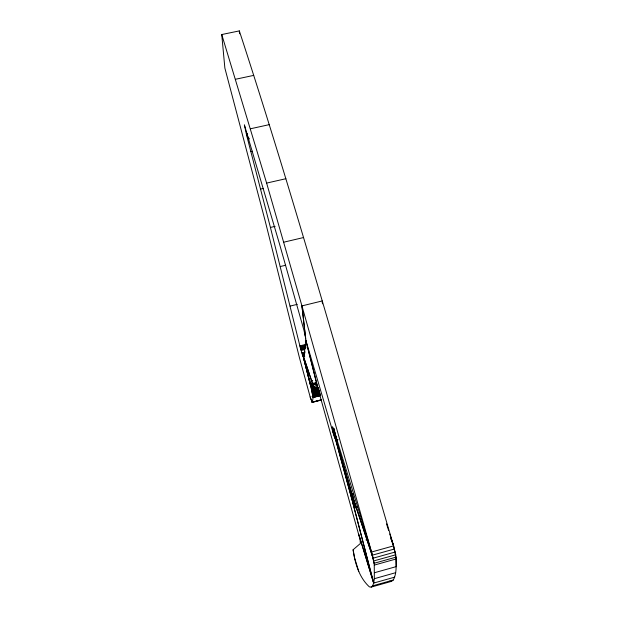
<?xml version="1.0" encoding="UTF-8"?>
<svg xmlns="http://www.w3.org/2000/svg" width="618" height="618" viewBox="0 0 618 618"><rect width="100%" height="100%" fill="white"/><g stroke="black" fill="none" stroke-linecap="round" stroke-linejoin="round"><path stroke-width="0.93" d="M396.254 558.942C396.045 565.972 396.795 573.628 393.287 580.016L391.503 581.353L371.179 587.1L369.386 586.868C359.189 577.56 354.917 563.068 353.102 549.75L360.402 543.469L360.031 539.406L317.722 387.625L315.798 382.921L312.917 384.373L314.632 388.622L314.068 387.849L303.901 357.837L305.833 339.745L301.939 305.895L266.621 183.09L221.746 34.538L239.328 30.9C295.095 201.229 342.998 373.99 393.596 545.879L396.254 558.942L374.269 565.099L374.33 578.703L373.681 583.068L372.623 585.856L371.179 587.1M354.029 500.093L352.221 500.588L351.24 493.767L353.983 501.059L354.956 507.888L352.515 501.685L335.813 440.263L334.037 435.86L305.817 340.201L317.722 387.625M221.746 34.538L224.867 68.073L265.176 220.927L299.413 357.606L310.46 398L312.275 402.38L313.141 397.521L310.615 384.821L311.225 380.186L311.974 381.43M314.856 387.355L311.233 388.274L313.141 397.521L320.363 395.675M314.686 388.467L315.667 382.944M247.401 133.635L246.621 135.226L270.429 227.447L300.587 348.683L303.592 358.007L310.893 386.675L313.612 385.98M353.496 497.946L351.696 498.432L335.813 440.263C336.964 435.62 329.124 415.806 333.743 434.84L335.589 434.361M318.401 388.328L319.158 391.039L318.077 392.206L319.367 392.523M315.157 382.967L310.607 384.126L312.816 382.666M315.589 383.16L312.917 384.373L315.713 383.662M310.607 384.126L313.341 383.276M374.33 578.703L395.675 572.685M359.135 535.59L373.681 583.068L394.693 577.142M372.623 585.856L393.287 580.016M396.107 557.127L374.075 563.292L374.269 565.099M374.531 572.708L396.2 566.621L395.744 554.786L393.596 545.879L389.757 533.96M334.292 431.125L371.526 552.021L393.596 545.879L391.001 538.711M322.233 300.943L301.939 305.895L371.526 552.021L374.075 563.292L372.368 555.165L394.462 549.008M353.681 499.947L373.102 558.193L395.188 552.029M373.681 560.951L395.744 554.786M365.956 539.908L367.818 539.398M354.323 501.19L352.515 501.685L373.681 583.068L358.772 534.246M354.639 502.272L352.832 502.758L373.681 583.068M353.148 503.794L354.964 503.307M353.473 504.759L355.28 504.265M353.782 505.624L355.589 505.13M354.075 506.374L355.891 505.879M354.585 507.455L356.408 506.961M354.794 507.757L356.965 507.139M354.956 507.888L356.895 507.355M351.063 494.06L352.878 493.566M351.047 494.454L352.863 493.96M351.086 495.003L352.893 494.516M351.171 495.69L352.978 495.203M351.302 496.509L353.11 496.022M351.48 497.428L353.287 496.942M351.943 499.491L353.751 499.004M334.338 436.826L336.184 436.339M334.632 437.706L336.486 437.227M334.917 438.494L336.771 438.007M335.813 440.263L337.907 439.707M335.953 440.31L337.814 439.823M332.407 428.938L334.253 428.452M332.546 429.773L334.392 429.286M332.723 430.7L334.577 430.213M332.94 431.696L334.786 431.209M333.187 432.731L335.033 432.252M333.457 433.79L335.304 433.311M334.037 435.86L335.883 435.381M312.005 402.194L321.275 399.815M312.345 402.202L321.646 399.815M312.167 402.372L321.569 399.993M314.678 386.528L311.047 387.447L303.592 358.007L310.676 385.338L313.396 384.643M314.253 388.243L317.814 387.331M311.433 389.131L317.776 387.517M314.407 388.506L318.27 387.556M314.539 388.629L318.208 387.71M311.65 389.997L318 388.382M311.881 390.854L318.224 389.232M312.105 391.704L318.455 390.082M312.329 392.569L319.583 390.715M312.53 393.427L318.88 391.804M312.708 394.253L319.058 392.631M312.863 395.026L320.116 393.172M312.986 395.729L320.24 393.875M311.997 396.47L319.367 394.585M313.079 396.347L320.325 394.493M313.141 396.856L320.379 395.002M313.156 397.25L320.387 395.396M313.218 397.289L320.595 395.404M310.591 384.411L315.141 383.253M310.615 384.821L315.157 383.662M310.769 385.964L313.488 385.269M300.587 348.683L305.972 347.339M300.835 349.603L305.323 348.482M301.082 350.506L304.674 349.61M301.746 352.909L305.346 352.013M302.055 353.975L304.751 353.295M302.356 354.956L304.156 354.508M302.65 355.844L304.45 355.396M302.928 356.609L304.728 356.161M299.885 345.887L305.261 344.55M300.109 346.822L305.493 345.485M300.348 347.756L305.732 346.412M290.128 306.088L297.304 304.342M280.294 266.528L285.663 265.246M283.778 242.186L303.569 237.536M270.429 227.447L275.126 226.358M266.621 183.09L285.879 178.718M260.595 189.085L263.399 188.444M250.862 151.642L252.631 151.248M250.537 128.76L269.247 124.651M235.566 79.251L253.72 75.388M389.371 581.221L391.503 581.353M311.171 380.348L312.716 380.688M249.448 138.942L246.621 135.226L244.38 124.867L279.622 244.38L303.971 330.321L305.701 338.316M310.159 396.941L312.275 402.38M390.955 538.633L393.596 545.879M373.102 558.193L353.365 498.85L336.092 439.908L352.716 496.841M311.317 380.163L303.901 357.837L310.893 386.675M386.505 523.871L388.575 530.306M358.78 571.542L354.616 558.046L353.102 549.75M318.108 388.034L319.112 391.627M317.451 386.791L318.71 391.318M317.374 387.115L318.88 392.507M317.111 387.053L318.37 391.573M316.988 387.053L318.494 392.453M316.717 386.945L318.224 392.345M316.795 387.517L318.077 392.206M371.526 552.021L372.368 555.165M305.817 340.201L318.061 388.792M301.939 305.895L305.385 336.331M322.318 301.901L322.488 303.817L322.31 301.901M239.328 30.9L239.506 33.789"/></g></svg>
